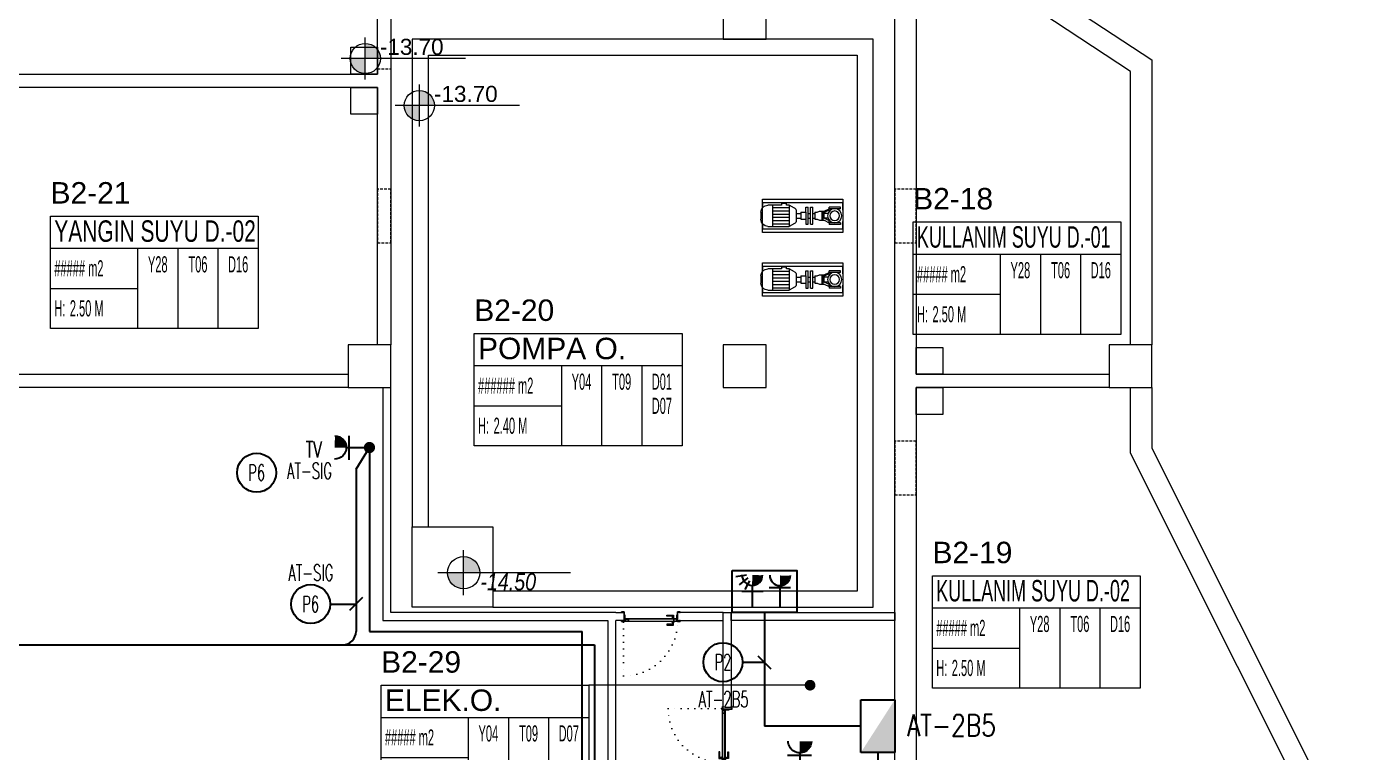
# Model space of a CAD drawing. Header units: metres. Extents: x -13194 to 152406, y -14653 to 29421.
# Drawn here: x 9940 to 12405, y 2519 to 3874 of the extents above; entities that cross this region are included whole.
import ezdxf
from ezdxf.enums import TextEntityAlignment as Align

# ---------------------------------------------------------------- set-up
doc = ezdxf.new("R2010")
doc.units = ezdxf.units.M
doc.header["$LTSCALE"] = 100
doc.header["$MEASUREMENT"] = 0
doc.linetypes.add('DOT2', pattern=[0.125, 0, -0.125])
doc.linetypes.add('HIDDEN', pattern=[0.375, 0.25, -0.125])
doc.layers.get('0').update_dxf_attribs({"color": 9, "lineweight": 9})
for name, color, linetype, lineweight in [('00', 9, 'Continuous', 9), ('01', 9, 'Continuous', 9), ('05S', 9, 'Continuous', 9), ('06B', 9, 'Continuous', 9), ('06D', 9, 'Continuous', 9), ('10', 9, 'Continuous', 9), ('20', 9, 'DOT2', 9), ('21', 9, 'Continuous', 9), ('21_mahal200', 9, 'Continuous', 9), ('32-ekipman', 9, 'Continuous', 9), ('E-AYDINLATMA VE PRİZ PANOSU', 7, 'Continuous', 30), ('E-ETANŞ PRİZ', 7, 'Continuous', 30), ('E-KABLO', 7, 'Continuous', 30), ('E-KOMBİNE ETANŞ PRİZ (1 FAZ+3 FAZ)', 7, 'Continuous', 30), ('E-LINYE', 7, 'Continuous', 30), ('E-YAZI', 7, 'Continuous', 30)]:
    doc.layers.add(name, color=color, linetype=linetype, lineweight=lineweight)
doc.styles.add('Arial', font='arial.ttf', dxfattribs={"height": 2.5})
doc.styles.add('E-YAZI', font='txttw.shx')
doc.styles.add('MuuM_TEXT-ITALIC', font='ARIALNI.TTF')
doc.styles.add('MuuM_TEXT-STANDART', font='ARIALN.TTF')
doc.dimstyles.new('MuuM_DIM200', dxfattribs={"dimscale": 20, "dimtxt": 2, "dimasz": 1, "dimexe": 1, "dimexo": 1, "dimgap": 1, "dimtad": 1, "dimdec": 1, "dimrnd": 0.5, "dimdsep": 46, "dimtxsty": 'MuuM_TEXT-STANDART', "dimblk": 'ARCHTICK', "dimcen": 0, "dimdle": 0.15, "dimclrd": 256, "dimclre": 256, "dimclrt": 256, "dimadec": 0, "dimazin": 0, "dimtfac": 5, "dimtdec": 1, "dimtix": 1, "dimtmove": 2, "dimatfit": 3, "dimldrblk": 'DOT', "dimfxl": 3, "dimfxlon": 1, "dimtolj": 1, "dimlwd": -1, "dimlwe": -1, "dimarcsym": 0})

# ---------------------------------------------------------------- blocks, each defined once
blk = doc.blocks.new('100_ETANŞ PRİZ')
at = {"layer": 'E-ETANŞ PRİZ', "color": 4}
for p, q in [((-1.22, 2.14), (1.28, 2.14)), ((0, 2.4), (0, 0))]:
    blk.add_line(p, q, dxfattribs=at)
at = {"layer": 'E-ETANŞ PRİZ', "color": 4, "const_width": 1.2}
blk.add_lwpolyline([(0.01, 3, -0.414214), (-0.6, 3.59)], format="xyb", dxfattribs=at)
at = {"layer": 'E-ETANŞ PRİZ', "color": 4}
blk.add_arc((0, 3.6), 1.2, 180.7551, 0.7551, dxfattribs=at)
blk = doc.blocks.new('100_KOMBİNE ETANŞ PRİZ (1 FAZ+3 FAZ)')
at = {"layer": 'E-KOMBİNE ETANŞ PRİZ (1 FAZ+3 FAZ)', "color": 3}
for p, q in [((-2.09, 4.35), (-3.35, 4.16)), ((-1.92, 4.04), (-2.95, 3.24)), ((-1.75, 3.72), (-2.28, 2.68))]:
    blk.add_line(p, q, dxfattribs=at)
at = {"layer": 'E-KOMBİNE ETANŞ PRİZ (1 FAZ+3 FAZ)', "color": 4}
for p, q in [((-1.42, 3.18), (-1.42, 0.64)), ((1.81, 3.15), (1.81, 0.64)), ((-2.64, 2.5), (-0.14, 2.5)), ((3.04, 2.88), (0.54, 2.88))]:
    blk.add_line(p, q, dxfattribs=at)
at = {"layer": 'E-KOMBİNE ETANŞ PRİZ (1 FAZ+3 FAZ)', "color": 3}
blk.add_lwpolyline([(-3.78, 4.93), (3.78, 4.93), (3.78, 0), (-3.78, 0)], close=True, dxfattribs=at)
at = {"layer": 'E-KOMBİNE ETANŞ PRİZ (1 FAZ+3 FAZ)', "color": 4, "const_width": 1.2}
for points in [[(-1.43, 3.78, 0.414214), (-0.82, 4.37)], [(1.81, 3.73, 0.414214), (2.42, 4.32)]]:
    blk.add_lwpolyline(points, format="xyb", dxfattribs=at)
at = {"layer": 'E-KOMBİNE ETANŞ PRİZ (1 FAZ+3 FAZ)', "color": 4}
for centre in [(-1.42, 4.38), (1.82, 4.35)]:
    blk.add_arc(centre, 1.2, 179.2449, 359.2449, dxfattribs=at)
blk = doc.blocks.new('100_AYDINLATMA VE PRİZ PANOSU')
at = {"layer": 'E-AYDINLATMA VE PRİZ PANOSU', "color": 4}
for p, q in [((-3.07, 3.95), (3.07, 3.95)), ((-3.07, 0), (-3.07, 3.95)), ((3.07, 3.95), (3.07, 0)), ((3.07, 0), (-3.07, 0))]:
    blk.add_line(p, q, dxfattribs=at)
blk.add_solid([(3.07, 0), (-3.07, 0), (-3.07, 3.95)], dxfattribs=at)
blk = doc.blocks.new('p-kolon_80x80')
blk.add_lwpolyline([(-40, -40), (40, -40), (40, 40), (-40, 40)], close=True)
blk = doc.blocks.new('2.bod.sitatik')
at = {"layer": '01'}
for points in [[(12385, -7750), (12385, -7030), (12385, -7030), (12345, -7030), (12345, -6950), (12385, -6950), (12385, -6950), (12385, -6322.8), (12319.5, -6190), (12040, -6190), (12040, -6610), (11990, -6610), (11990, -6500), (11600, -6500), (11600, -6500), (11560, -6500), (11560, -6460), (11990, -6460), (11990, -6190), (11560, -6190), (11560, -4550.5), (11421.2, -4460.1), (10945.1, -4163.6), (9032, -3217.5)], [(9049.1, -3181.3), (10964.6, -4128.6), (11442.7, -4426.4), (12040, -4818.5), (12040, -5350), (12000, -5350), (12000, -4840.2), (11600, -4576.5), (11600, -5405), (11960, -5405), (11960, -5430), (11600, -5430), (11600, -6150), (12299.7, -6150), (12000, -5552.7), (12000, -5430), (12040, -5430), (12040, -5543.4), (12364.1, -6190), (12364.1, -6190), (12425, -6313.4), (12425, -8630)]]:
    blk.add_lwpolyline(points, dxfattribs=at)
for points in [[(10595, -4845), (10595, -4630), (10620, -4630), (10620, -4700), (11058.6, -4700), (11058.6, -4234.3), (11083.6, -4249.9), (11083.6, -4700), (11560, -4700), (11560, -4725), (10620, -4725), (10620, -5350), (10595, -5350), (10595, -4870), (9880, -4870), (9880, -5350), (9840, -5350), (9840, -4630), (9880, -4630), (9880, -4845)], [(10540, -5430), (9920, -5430), (9920, -5405), (10540, -5405)]]:
    blk.add_lwpolyline(points, close=True, dxfattribs=at)
for p in [(11280, -4740), (10580, -5390), (11280, -5390), (12000, -5390)]:
    blk.add_blockref('p-kolon_80x80', p, dxfattribs=at)
blk = doc.blocks.new('gr-p-barel kilitli kapı kolu')
at = {"layer": '05S'}
h = blk.add_hatch(color=256, dxfattribs=at)
h.paths.add_polyline_path([(1.3, 0.8), (-1.3, 0.8), (-1.3, 0.7), (1.3, 0.7)])
h.paths.add_polyline_path([(2.75, 0.7), (-2.75, 0.7), (-2.75, 0), (2.75, 0)])
h.paths.add_polyline_path([(-11.7, 4.9), (-11.7, 6.7), (0.9, 6.7), (0.9, 0.8), (-0.9, 0.8), (-0.9, 4.9)])
at = {"flags": 128}
for points in [[(-0.9, 0.8), (-0.9, 4.9), (-11.7, 4.9), (-11.7, 6.7), (0.9, 6.7), (0.9, 0.8)], [(-0.8, 5), (0.8, 6.6)]]:
    blk.add_lwpolyline(points, dxfattribs=at)
blk.add_lwpolyline([(-2.75, 0), (-2.75, 0.7), (2.75, 0.7), (2.75, 0)])
blk.add_lwpolyline([(-1.3, 0.7), (1.3, 0.7), (1.3, 0.8), (-1.3, 0.8)], close=True)
blk = doc.blocks.new('prf-scr2')
at = {"linetype": 'DOT2', "ltscale": 10}
blk.add_line((0, 0.2), (0, -1.1), dxfattribs=at)
for p, q in [((-0.1, -0.2), (0.1, -0.3)), ((0.1, -0.2), (-0.1, -0.2)), ((0.1, -0.3), (-0.1, -0.3)), ((-0.1, -0.3), (0.1, -0.4)), ((0.1, -0.4), (-0.1, -0.4)), ((0.1, -0.5), (-0.1, -0.4)), ((-0.1, -0.4), (0.1, -0.4)), ((0.1, -0.6), (-0.1, -0.5)), ((-0.1, -0.5), (0.1, -0.5)), ((-0.1, -0.6), (0.1, -0.7)), ((0.1, -0.6), (-0.1, -0.6)), ((-0.1, -0.6), (0.1, -0.6)), ((-0.1, -0.7), (0.1, -0.8)), ((0.1, -0.7), (-0.1, -0.7)), ((-0.1, -0.8), (0.1, -0.8)), ((0.1, -0.8), (-0.1, -0.8)), ((0.1, -0.2), (0, -0.1)), ((0, -0.2), (0.1, -0.2))]:
    blk.add_line(p, q)
blk.add_lwpolyline([(0.2, 0), (-0.2, 0), (-0.2, 0), (-0.1, -0.1), (0.1, -0.1), (0.2, 0), (0.2, 0)], close=True)
for points in [[(0.2, 0), (-0.2, 0)], [(-0.1, -0.1), (-0.1, -0.2), (-0.1, -0.2), (-0.1, -0.2), (-0.1, -0.2), (-0.1, -0.3), (-0.1, -0.3), (-0.1, -0.3), (-0.1, -0.3), (-0.1, -0.4), (-0.1, -0.4), (-0.1, -0.4), (-0.1, -0.4), (-0.1, -0.4), (-0.1, -0.5), (-0.1, -0.5), (-0.1, -0.5), (-0.1, -0.5), (-0.1, -0.5), (-0.1, -0.5), (-0.1, -0.6), (-0.1, -0.6), (-0.1, -0.6), (-0.1, -0.6), (-0.1, -0.6), (-0.1, -0.7), (-0.1, -0.7), (-0.1, -0.7), (-0.1, -0.7), (-0.1, -0.7), (-0.1, -0.8), (-0.1, -0.8), (-0.1, -0.8), (-0.1, -0.8), (0, -0.9), (0, -0.9), (0, -0.9), (0.1, -0.8), (0.1, -0.8), (0.1, -0.7), (0.1, -0.7), (0.1, -0.7), (0.1, -0.7), (0.1, -0.7), (0.1, -0.7), (0.1, -0.6), (0.1, -0.6), (0.1, -0.6), (0.1, -0.6), (0.1, -0.6), (0.1, -0.5), (0.1, -0.5), (0.1, -0.5), (0.1, -0.5), (0.1, -0.4), (0.1, -0.4), (0.1, -0.4), (0.1, -0.4), (0.1, -0.4), (0.1, -0.3), (0.1, -0.3), (0.1, -0.3), (0.1, -0.3), (0.1, -0.3), (0.1, -0.3), (0.1, -0.2), (0.1, -0.2), (0.1, -0.2), (0.1, -0.2), (0.1, -0.2), (0.1, -0.1)]]:
    blk.add_lwpolyline(points)
blk = doc.blocks.new('K-SAC-01')
at = {"layer": '10'}
for points in [[(-4.6, 16.2, -0.414214), (-4.5, 16.3), (-0.1, 16.3, -0.414214), (0, 16.2), (0, 5.9), (0.2, 5.9), (0.2, 16.2, 0.414214), (-0.1, 16.5), (-4.5, 16.5, 0.414214), (-4.8, 16.2), (-4.8, 15.3, 0.414214), (-4.5, 15), (-3.4, 15), (-3.4, 15.2), (-4.5, 15.2, -0.414214), (-4.6, 15.3)], [(0.2, 10.3, -0.414214), (0.5, 10.6), (1.5, 10.6, -0.414214), (1.8, 10.3), (1.8, 3.9, -0.414214), (1.5, 3.6, -0.414214), (1.2, 3.9), (1.2, 4.8), (0.2, 4.8), (0.2, -1.2, -0.414214), (-0.1, -1.5), (-4.5, -1.5, -0.414214), (-4.8, -1.2), (-4.8, -0.3, -0.414214), (-4.5, 0), (-3.4, 0), (-3.4, -0.2), (-4.5, -0.2, 0.414214), (-4.6, -0.3), (-4.6, -1.2, 0.414214), (-4.5, -1.3), (-0.1, -1.3, 0.414214), (0, -1.2), (0, 5), (1.4, 5), (1.4, 3.9, 0.414214), (1.5, 3.8, 0.414214), (1.6, 3.9), (1.6, 10.3, 0.414214), (1.5, 10.4), (0.5, 10.4, 0.414214), (0.4, 10.3), (0.4, 9.4), (0.2, 9.4)], [(-0.4, -2), (1, -1.4), (1, 1.5), (1.2, 1.5), (1.2, -1.5), (-0.3, -2.2, -14.796002)], [(99.8, 10.3, 0.414214), (99.5, 10.6), (98.5, 10.6, 0.414214), (98.2, 10.3), (98.2, 3.9, 0.414214), (98.5, 3.6, 0.414214), (98.8, 3.9), (98.8, 4.8), (99.8, 4.8), (99.8, -1.2, 0.414214), (100.1, -1.5), (104.5, -1.5, 0.414214), (104.8, -1.2), (104.8, -0.3, 0.414214), (104.5, 0), (103.4, 0), (103.4, -0.2), (104.5, -0.2, -0.414214), (104.6, -0.3), (104.6, -1.2, -0.414214), (104.5, -1.3), (100.1, -1.3, -0.414214), (100, -1.2), (100, 5), (98.6, 5), (98.6, 3.9, -0.414214), (98.5, 3.8, -0.414214), (98.4, 3.9), (98.4, 10.3, -0.414214), (98.5, 10.4), (99.5, 10.4, -0.414214), (99.6, 10.3), (99.6, 9.4), (99.8, 9.4)], [(104.6, 16.2, 0.414214), (104.5, 16.3), (100.1, 16.3, 0.414214), (100, 16.2), (100, 5.9), (99.8, 5.9), (99.8, 16.2, -0.414214), (100.1, 16.5), (104.5, 16.5, -0.414214), (104.8, 16.2), (104.8, 15.3, -0.414214), (104.5, 15), (103.4, 15), (103.4, 15.2), (104.5, 15.2, 0.414214), (104.6, 15.3)]]:
    blk.add_lwpolyline(points, format="xyb", close=True, dxfattribs=at)
for points in [[(98.8, 0.1), (98.8, 2.1), (99.1, 2.1), (99.1, 3.2), (1.5, 3.2), (1.5, 2.1), (1.8, 2.1), (1.8, 0.1), (1.5, 0.1), (1.5, 1.9), (1.2, 1.9), (1.2, 3.5), (99.4, 3.5), (99.4, 1.9), (99.1, 1.9), (99.1, 0.1)], [(98.8, 2.1), (98.8, 0.1), (99.4, 0.1), (99.4, -1.5), (1.2, -1.5), (1.2, 0.1), (1.8, 0.1), (1.8, 2.1), (2.1, 2.1), (2.1, -0.1), (1.5, -0.1), (1.5, -1.2), (99.1, -1.2), (99.1, -0.1), (98.5, -0.1), (98.5, 2.1), (98.8, 2.1)]]:
    blk.add_lwpolyline(points, dxfattribs=at)
for points in [[(2.1, 3), (8.1, 3), (8.1, -1), (2.1, -1)], [(2.4, 2.7), (7.8, 2.7), (7.8, -0.7), (2.4, -0.7)], [(98.5, 3), (92.5, 3), (92.5, -1), (98.5, -1)], [(98.2, 2.7), (92.8, 2.7), (92.8, -0.7), (98.2, -0.7)]]:
    blk.add_lwpolyline(points, close=True, dxfattribs=at)
blk.add_circle((-0.9, -2.5), 0.55, dxfattribs=at)
at = {"layer": '20', "linetype": 'HIDDEN'}
for points in [[(-0.2, -1.3), (-0.2, 0), (-1.7, 0), (-1.7, -1.3)], [(-0.4, -2), (-0.4, -0.2), (-1.5, -0.2), (-1.5, -2)]]:
    blk.add_lwpolyline(points, dxfattribs=at)
at = {"layer": '20'}
blk.add_lwpolyline([(-0.9, -2.5), (-0.9, -102.9)], dxfattribs=at)
blk.add_arc((-0.9, -2.5), 100.4, 270, 1.5131, dxfattribs=at)
at = {"layer": '06B'}
blk.add_blockref('gr-p-barel kilitli kapı kolu', (91.4, 3.5), dxfattribs=at)
at = {"layer": '06B', "xscale": -1, "rotation": 180}
blk.add_blockref('gr-p-barel kilitli kapı kolu', (91.4, -1.5), dxfattribs=at)
at = {"layer": '10', "xscale": -1, "rotation": 90}
blk.add_blockref('prf-scr2', (1.5, 1), dxfattribs=at)
at = {"layer": '10', "rotation": 270}
blk.add_blockref('prf-scr2', (99.1, 1.2), dxfattribs=at)
blk = doc.blocks.new('A$C3F260DA2')
for p, q in [((-3, -37.6), (-3, -24.4)), ((-3, -37.6), (-3, -24.4)), ((0, -6.7), (150, -6.7)), ((0, -15.9), (0, -6.7)), ((0, -6.7), (150, -6.7)), ((0, -15.9), (0, -6.7)), ((10.2, -11.1), (49.9, -11.1)), ((10.2, -11.1), (49.9, -11.1)), ((59.9, -16.5), (49.9, -11.1)), ((59.9, -16.5), (49.9, -11.1)), ((63.1, -40.1), (63.1, -21.9)), ((63.1, -40.1), (63.1, -21.9)), ((72, -37.6), (72, -24.4)), ((72, -24.4), (80.8, -24.4)), ((72, -37.6), (72, -24.4)), ((72, -24.4), (80.8, -24.4)), ((80.8, -15.1), (85.2, -15.1)), ((80.8, -24.4), (80.8, -15.1)), ((80.8, -15.1), (85.2, -15.1)), ((80.8, -24.4), (80.8, -15.1)), ((80.8, -37.6), (80.8, -24.4)), ((80.8, -37.6), (80.8, -24.4)), ((85.2, -15.1), (85.2, -46.9)), ((85.2, -15.1), (85.2, -46.9)), ((89.6, -15.1), (89.6, -46.9)), ((89.6, -15.1), (94, -15.1)), ((89.6, -15.1), (89.6, -46.9)), ((89.6, -15.1), (94, -15.1)), ((94, -15.1), (94, -46.9)), ((94, -15.1), (94, -46.9)), ((97.6, -24.4), (102.1, -24.4)), ((97.6, -37.6), (97.6, -24.4)), ((97.6, -24.4), (102.1, -24.4)), ((97.6, -37.6), (97.6, -24.4)), ((102.1, -24.4), (106.5, -22.5)), ((102.1, -24.4), (106.5, -22.5)), ((106.5, -22.5), (115.2, -22.5)), ((106.5, -22.5), (115.2, -22.5)), ((110.7, -39.5), (110.7, -22.5)), ((110.7, -39.5), (110.7, -22.5)), ((112.7, -39.5), (112.7, -22.5)), ((112.7, -39.5), (112.7, -22.5)), ((114.7, -26.9), (124.3, -22)), ((114.7, -26.9), (124.3, -22)), ((115.2, -22.5), (124.3, -17.8)), ((115.2, -22.5), (124.3, -17.8)), ((145.5, -14.7), (124.3, -14.7)), ((124.3, -17.8), (124.3, -14.7)), ((145.5, -14.7), (124.3, -14.7)), ((124.3, -17.8), (124.3, -14.7)), ((124.3, -17.8), (124.3, -23.1)), ((124.3, -17.8), (124.3, -23.1)), ((145.5, -17.8), (124.3, -17.8)), ((145.5, -17.8), (124.3, -17.8)), ((145.5, -17.8), (145.5, -14.7)), ((145.5, -17.8), (145.5, -14.7)), ((150, -6.7), (150, -20.4)), ((0, -55.3), (0, -46.1)), ((0, -55.3), (0, -46.1)), ((19, -46.6), (49.9, -46.6)), ((59.9, -45.5), (49.9, -50.9)), ((59.9, -45.5), (49.9, -50.9)), ((63.1, -26.6), (72, -26.6)), ((63.1, -26.6), (72, -26.6)), ((63.1, -35.4), (72, -35.4)), ((63.1, -35.4), (72, -35.4)), ((72, -37.6), (80.8, -37.6)), ((72, -37.6), (80.8, -37.6)), ((80.8, -37.6), (80.8, -46.9)), ((80.8, -37.6), (80.8, -46.9)), ((80.8, -46.9), (85.2, -46.9)), ((80.8, -46.9), (85.2, -46.9)), ((85.2, -26.6), (89.6, -26.6)), ((85.2, -26.6), (89.6, -26.6)), ((85.2, -35.4), (89.6, -35.4)), ((85.2, -35.4), (89.6, -35.4)), ((89.6, -46.9), (94, -46.9)), ((89.6, -46.9), (94, -46.9)), ((94, -26.6), (97.6, -26.6)), ((94, -26.6), (97.6, -26.6)), ((94, -35.4), (97.6, -35.4)), ((94, -35.4), (97.6, -35.4)), ((97.6, -37.6), (102.1, -37.6)), ((97.6, -37.6), (102.1, -37.6)), ((102.1, -37.6), (106.5, -39.5)), ((102.1, -37.6), (106.5, -39.5)), ((106.5, -39.5), (115.2, -39.5)), ((106.5, -39.5), (115.2, -39.5)), ((114.7, -37.2), (114.7, -26.9)), ((114.7, -26.9), (122.3, -26.9)), ((114.7, -37.2), (114.7, -26.9)), ((114.7, -26.9), (122.3, -26.9)), ((114.7, -35.8), (122.3, -35.8)), ((114.7, -35.8), (122.3, -35.8)), ((114.7, -37.2), (124.3, -42.2)), ((114.7, -37.2), (124.3, -42.2)), ((115.2, -39.5), (124.3, -44.2)), ((115.2, -39.5), (124.3, -44.2)), ((124.3, -38.9), (124.3, -44.2)), ((124.3, -38.9), (124.3, -44.2)), ((145.5, -44.2), (124.3, -44.2)), ((124.3, -44.2), (124.3, -47.3)), ((145.5, -44.2), (124.3, -44.2)), ((124.3, -44.2), (124.3, -47.3)), ((145.5, -47.3), (124.3, -47.3)), ((145.5, -47.3), (124.3, -47.3)), ((145.5, -44.2), (145.5, -47.3)), ((145.5, -44.2), (145.5, -47.3)), ((150, -41.6), (150, -55.3)), ((150, -41.6), (150, -55.3)), ((150, -55.3), (0, -55.3)), ((150, -55.3), (0, -55.3)), ((35.9, -50.9), (10.2, -50.9)), ((35.9, -50.9), (10.2, -50.9)), ((35.9, -53.7), (35.9, -50.9)), ((35.9, -53.7), (35.9, -50.9)), ((44.7, -53.7), (35.9, -53.7)), ((44.7, -53.7), (35.9, -53.7)), ((49.9, -50.9), (44.7, -50.9)), ((44.7, -50.9), (44.7, -53.7)), ((49.9, -50.9), (44.7, -50.9)), ((44.7, -50.9), (44.7, -53.7))]:
    blk.add_line(p, q)
at = {"color": 253}
for p, q in [((19, -50.9), (19, -11.1)), ((19, -50.9), (19, -11.1)), ((19, -15.7), (49.9, -15.7)), ((19, -15.7), (49.9, -15.7)), ((19, -21.9), (49.9, -21.9)), ((19, -21.9), (49.9, -21.9)), ((49.9, -50.9), (49.9, -11.1)), ((49.9, -50.9), (49.9, -11.1)), ((19, -28.1), (49.9, -28.1)), ((19, -28.1), (49.9, -28.1)), ((19, -34.3), (49.9, -34.3)), ((19, -34.3), (49.9, -34.3)), ((19, -40.4), (49.9, -40.4)), ((19, -40.4), (49.9, -40.4)), ((19, -46.6), (49.9, -46.6))]:
    blk.add_line(p, q, dxfattribs=at)
blk.add_lwpolyline([(0, -62), (150, -62), (150, 0), (0, 0)], close=True)
for radius in [13.2, 13.2, 8.97, 8.97]:
    blk.add_circle((134.9, -31), radius)
for centre, radius, start, end in [((10.2, -24.4), 13.2, 90, 180), ((10.2, -24.4), 13.2, 90, 180), ((57, -21.9), 6.18, 0, 61.9275), ((57, -21.9), 6.18, 0, 61.9275), ((10.2, -37.6), 13.2, 180, 270), ((10.2, -37.6), 13.2, 180, 270), ((57, -40.1), 6.18, 298.0725, 0), ((57, -40.1), 6.18, 298.0725, 0)]:
    blk.add_arc(centre, radius, start, end)
blk = doc.blocks.new('A$C62CD3010')
at = {"layer": '32-ekipman', "xscale": -1, "rotation": 180}
for p in [(11326.9, -5210.3), (11326.9, -5329.2)]:
    blk.add_blockref('A$C3F260DA2', p, dxfattribs=at)
blk = doc.blocks.new('0_elevationtarget-p-bk')
h = blk.add_hatch(color=250)
h.paths.add_polyline_path([(1.88, 0, 0.414214), (0, 1.88), (0, 0)])
h.paths.add_polyline_path([(0, 0), (-1.88, 0, 0.414214), (0, -1.88)])
blk.add_line((0, -2.62), (0, 2.62))
blk.add_lwpolyline([(12.45, 0), (-3, 0)])
blk.add_circle((0, 0), 1.88)
at = {"style": 'Arial'}
blk.add_attdef('BITMISKOT', text='', height=2, dxfattribs=at).set_placement((4.5, 0), align=Align.BOTTOM_LEFT)
at = {"style": 'MuuM_TEXT-ITALIC'}
blk.add_attdef('FINISHINGFLOORLEVEL', text='', height=2, dxfattribs=at).set_placement((4.5, -0.59), align=Align.TOP_LEFT)
blk = doc.blocks.new('_ArchTick')
at = {"color": 0, "linetype": 'ByBlock', "const_width": 0.15}
blk.add_lwpolyline([(-0.5, -0.5), (0.5, 0.5)], dxfattribs=at)
blk = doc.blocks.new('_Dot')
at = {"color": 0, "linetype": 'ByBlock', "lineweight": -2}
blk.add_line((-0.5, 0), (-1, 0), dxfattribs=at)
at = {"color": 0, "linetype": 'ByBlock', "const_width": 0.5}
blk.add_lwpolyline([(-0.25, 0, 1), (0.25, 0, 1)], format="xyb", close=True, dxfattribs=at)
blk = doc.blocks.new('0_roomno2')
blk.add_lwpolyline([(19.38, -10.5), (0, -10.5), (0, 0), (19.38, 0)], close=True)
for points in [[(0, -3), (19.38, -3)], [(8.12, -3), (8.12, -10.5)], [(11.88, -3), (11.88, -10.5)], [(15.62, -3), (15.62, -10.5)], [(0, -6.75), (8.12, -6.75)]]:
    blk.add_lwpolyline(points)
at = {"style": 'MuuM_TEXT-STANDART', "width": 0.6}
blk.add_text('H:', height=1.5, dxfattribs=at).set_placement((0.35, -8.61), align=Align.MIDDLE_LEFT)
at = {"style": 'Arial'}
blk.add_attdef('ODANO', (0, 1.17), '', height=2, dxfattribs=at)
blk.add_attdef('MEKANADI', text='', height=2, dxfattribs=at).set_placement((0.35, -3), align=Align.BOTTOM_LEFT)
at = {"style": 'MuuM_TEXT-STANDART', "width": 0.6}
for tag, p in [('M2', (0.35, -4.88)), ('TEMIZTAVANYUKSEKLIGI', (1.8, -8.61))]:
    blk.add_attdef(tag, text='', height=1.5, dxfattribs=at).set_placement(p, align=Align.MIDDLE_LEFT)
for tag, p in [('YER01', (10, -4.5)), ('TAVAN01', (13.75, -4.5)), ('DUVAR01', (17.5, -4.5)), ('YER02', (10, -6.75)), ('TAVAN02', (13.75, -6.75)), ('DUVAR02', (17.5, -6.75)), ('YER03', (10, -9)), ('TAVAN03', (13.75, -9)), ('DUVAR03', (17.5, -9))]:
    blk.add_attdef(tag, text='', height=1.5, dxfattribs=at).set_placement(p, align=Align.MIDDLE_CENTER)
blk = doc.blocks.new('2.bod.Mimari')
at = {"layer": '00'}
for points in [[(10605, -5430), (10605, -5865), (11025, -5865), (11025, -6610), (11055, -6610), (11055, -6595), (11040, -6595), (11040, -5865)], [(11040, -5850), (11040, -5850), (11025, -5850), (11025, -5850), (10620, -5850), (10620, -5430)], [(11040, -5850), (11055, -5850), (11055, -5865), (11040, -5865)]]:
    blk.add_lwpolyline(points, dxfattribs=at)
for points in [[(11240, -5850), (11155, -5850), (11155, -5865), (11240, -5865)], [(11255, -5850), (11255, -6030), (11240, -6030), (11240, -5850)], [(11560, -5865), (11255, -5865), (11255, -5850), (11560, -5850)]]:
    blk.add_lwpolyline(points, close=True, dxfattribs=at)
at = {"layer": '06D'}
for points in [[(10810, -5840), (11520, -5840), (11520, -4780), (10660, -4780), (10660, -5690)], [(10690, -5690), (10690, -4810), (11490, -4810), (11490, -5810), (10810, -5810)]]:
    blk.add_lwpolyline(points, dxfattribs=at)
for points in [[(10545, -4795), (10595, -4795), (10595, -4845), (10545, -4845)], [(10545, -4870), (10595, -4870), (10595, -4920), (10545, -4920)], [(11600, -5355), (11650, -5355), (11650, -5405), (11600, -5405)], [(11600, -5430), (11650, -5430), (11650, -5480), (11600, -5480)], [(10810, -5840), (10660, -5840), (10660, -5690), (10810, -5690)]]:
    blk.add_lwpolyline(points, close=True, dxfattribs=at)
at = {"layer": '06D', "linetype": 'HIDDEN', "ltscale": 0.2}
blk.add_lwpolyline([(10595, -4835.51), (10620, -4835.51)], dxfattribs=at)
for points in [[(10620, -5160), (10620, -5060), (10595, -5060), (10595, -5160)], [(11600, -5160), (11600, -5060), (11560, -5060), (11560, -5160)], [(11600, -5630), (11600, -5530), (11560, -5530), (11560, -5630)]]:
    blk.add_lwpolyline(points, close=True, dxfattribs=at)
blk.add_blockref('K-SAC-01', (11055, -5865))
at = {"rotation": 270}
blk.add_blockref('K-SAC-01', (11240, -6030), dxfattribs=at)
at = {"layer": '21'}
ref = blk.add_blockref('0_elevationtarget-p-bk', (10572.21, -4815.98), dxfattribs=dict(at, xscale=15, yscale=15, zscale=15))
ref.add_attrib('BITMISKOT', '-13.70', dxfattribs={"layer": '0', "height": 30, "style": 'Arial'}).set_placement((10599.52, -4818.16), align=Align.BOTTOM_LEFT)
ref = blk.add_blockref('0_elevationtarget-p-bk', (10673.12, -4903.8), dxfattribs=dict(at, xscale=15, yscale=15, zscale=15))
ref.add_attrib('BITMISKOT', '-13.70', dxfattribs={"layer": '0', "height": 30, "style": 'Arial'}).set_placement((10700.44, -4905.99), align=Align.BOTTOM_LEFT)
ref = blk.add_blockref('0_elevationtarget-p-bk', (10755.79, -5775.55), dxfattribs=dict(at, xscale=16, yscale=16, zscale=16))
ref.add_attrib('FINISHINGFLOORLEVEL', '-14.50', dxfattribs={"layer": '0', "height": 32, "style": 'MuuM_TEXT-ITALIC'}).set_placement((10787, -5776.37), align=Align.TOP_LEFT)
at = {"layer": '21_mahal200'}
ref = blk.add_blockref('0_roomno2', (9985.02, -5110.02), dxfattribs=dict(at, xscale=20, yscale=20, zscale=20))
ref.add_attrib('ODANO', 'B2-21', (9985.02, -5086.62), dxfattribs={"layer": '0', "height": 40, "style": 'Arial'})
ref.add_attrib('MEKANADI', 'YANGIN SUYU D.-02', dxfattribs={"layer": '0', "height": 40, "style": 'Arial', "width": 0.7}).set_placement((9992.02, -5170.02), align=Align.BOTTOM_LEFT)
ref.add_attrib('M2', '##### m2', dxfattribs={"layer": '0', "height": 30, "style": 'MuuM_TEXT-STANDART', "width": 0.6}).set_placement((9992.02, -5207.52), align=Align.MIDDLE_LEFT)
ref.add_attrib('TEMIZTAVANYUKSEKLIGI', '2.50 M', dxfattribs={"layer": '0', "height": 30, "style": 'MuuM_TEXT-STANDART', "width": 0.6}).set_placement((10021.02, -5282.18), align=Align.MIDDLE_LEFT)
ref.add_attrib('YER01', 'Y28', dxfattribs={"layer": '0', "height": 30, "style": 'MuuM_TEXT-STANDART', "width": 0.6}).set_placement((10185.02, -5200.02), align=Align.MIDDLE_CENTER)
ref.add_attrib('TAVAN01', 'T06', dxfattribs={"layer": '0', "height": 30, "style": 'MuuM_TEXT-STANDART', "width": 0.6}).set_placement((10260.02, -5200.02), align=Align.MIDDLE_CENTER)
ref.add_attrib('DUVAR01', 'D16', dxfattribs={"layer": '0', "height": 30, "style": 'MuuM_TEXT-STANDART', "width": 0.6}).set_placement((10335.02, -5200.02), align=Align.MIDDLE_CENTER)
ref = blk.add_blockref('0_roomno2', (11594.51, -5120.96), dxfattribs=dict(at, xscale=20, yscale=20, zscale=20))
ref.add_attrib('ODANO', 'B2-18', (11594.51, -5097.56), dxfattribs={"layer": '0', "height": 40, "style": 'Arial'})
ref.add_attrib('MEKANADI', 'KULLANIM SUYU D.-01', dxfattribs={"layer": '0', "height": 40, "style": 'Arial', "width": 0.6}).set_placement((11601.51, -5180.96), align=Align.BOTTOM_LEFT)
ref.add_attrib('M2', '##### m2', dxfattribs={"layer": '0', "height": 30, "style": 'MuuM_TEXT-STANDART', "width": 0.6}).set_placement((11601.51, -5218.46), align=Align.MIDDLE_LEFT)
ref.add_attrib('TEMIZTAVANYUKSEKLIGI', '2.50 M', dxfattribs={"layer": '0', "height": 30, "style": 'MuuM_TEXT-STANDART', "width": 0.6}).set_placement((11630.51, -5293.12), align=Align.MIDDLE_LEFT)
ref.add_attrib('YER01', 'Y28', dxfattribs={"layer": '0', "height": 30, "style": 'MuuM_TEXT-STANDART', "width": 0.6}).set_placement((11794.51, -5210.96), align=Align.MIDDLE_CENTER)
ref.add_attrib('TAVAN01', 'T06', dxfattribs={"layer": '0', "height": 30, "style": 'MuuM_TEXT-STANDART', "width": 0.6}).set_placement((11869.51, -5210.96), align=Align.MIDDLE_CENTER)
ref.add_attrib('DUVAR01', 'D16', dxfattribs={"layer": '0', "height": 30, "style": 'MuuM_TEXT-STANDART', "width": 0.6}).set_placement((11944.51, -5210.96), align=Align.MIDDLE_CENTER)
ref = blk.add_blockref('0_roomno2', (10775.64, -5329.06), dxfattribs=dict(at, xscale=20, yscale=20, zscale=20))
ref.add_attrib('ODANO', 'B2-20', (10775.64, -5305.66), dxfattribs={"layer": '0', "height": 40, "style": 'Arial'})
ref.add_attrib('MEKANADI', 'POMPA O.', dxfattribs={"layer": '0', "height": 40, "style": 'Arial'}).set_placement((10782.64, -5389.06), align=Align.BOTTOM_LEFT)
ref.add_attrib('M2', '###### m2', dxfattribs={"layer": '0', "height": 30, "style": 'MuuM_TEXT-STANDART', "width": 0.6}).set_placement((10782.64, -5426.56), align=Align.MIDDLE_LEFT)
ref.add_attrib('TEMIZTAVANYUKSEKLIGI', '2.40 M', dxfattribs={"layer": '0', "height": 30, "style": 'MuuM_TEXT-STANDART', "width": 0.6}).set_placement((10811.64, -5501.22), align=Align.MIDDLE_LEFT)
ref.add_attrib('YER01', 'Y04', dxfattribs={"layer": '0', "height": 30, "style": 'MuuM_TEXT-STANDART', "width": 0.6}).set_placement((10975.64, -5419.06), align=Align.MIDDLE_CENTER)
ref.add_attrib('TAVAN01', 'T09', dxfattribs={"layer": '0', "height": 30, "style": 'MuuM_TEXT-STANDART', "width": 0.6}).set_placement((11050.64, -5419.06), align=Align.MIDDLE_CENTER)
ref.add_attrib('DUVAR01', 'D01', dxfattribs={"layer": '0', "height": 30, "style": 'MuuM_TEXT-STANDART', "width": 0.6}).set_placement((11125.64, -5419.06), align=Align.MIDDLE_CENTER)
ref.add_attrib('DUVAR02', 'D07', dxfattribs={"layer": '0', "height": 30, "style": 'MuuM_TEXT-STANDART', "width": 0.6}).set_placement((11125.64, -5464.06), align=Align.MIDDLE_CENTER)
ref = blk.add_blockref('0_roomno2', (11630.52, -5781.13), dxfattribs=dict(at, xscale=20, yscale=20, zscale=20))
ref.add_attrib('ODANO', 'B2-19', (11630.52, -5757.73), dxfattribs={"layer": '0', "height": 40, "style": 'Arial'})
ref.add_attrib('MEKANADI', 'KULLANIM SUYU D.-02', dxfattribs={"layer": '0', "height": 40, "style": 'Arial', "width": 0.6}).set_placement((11637.52, -5841.13), align=Align.BOTTOM_LEFT)
ref.add_attrib('M2', '##### m2', dxfattribs={"layer": '0', "height": 30, "style": 'MuuM_TEXT-STANDART', "width": 0.6}).set_placement((11637.52, -5878.63), align=Align.MIDDLE_LEFT)
ref.add_attrib('TEMIZTAVANYUKSEKLIGI', '2.50 M', dxfattribs={"layer": '0', "height": 30, "style": 'MuuM_TEXT-STANDART', "width": 0.6}).set_placement((11666.52, -5953.29), align=Align.MIDDLE_LEFT)
ref.add_attrib('YER01', 'Y28', dxfattribs={"layer": '0', "height": 30, "style": 'MuuM_TEXT-STANDART', "width": 0.6}).set_placement((11830.52, -5871.13), align=Align.MIDDLE_CENTER)
ref.add_attrib('TAVAN01', 'T06', dxfattribs={"layer": '0', "height": 30, "style": 'MuuM_TEXT-STANDART', "width": 0.6}).set_placement((11905.52, -5871.13), align=Align.MIDDLE_CENTER)
ref.add_attrib('DUVAR01', 'D16', dxfattribs={"layer": '0', "height": 30, "style": 'MuuM_TEXT-STANDART', "width": 0.6}).set_placement((11980.52, -5871.13), align=Align.MIDDLE_CENTER)
ref = blk.add_blockref('0_roomno2', (10601.84, -5985.45), dxfattribs=dict(at, xscale=20, yscale=20, zscale=20))
ref.add_attrib('ODANO', 'B2-29', (10601.84, -5962.05), dxfattribs={"layer": '0', "height": 40, "style": 'Arial'})
ref.add_attrib('MEKANADI', 'ELEK.O.', dxfattribs={"layer": '0', "height": 40, "style": 'Arial'}).set_placement((10608.84, -6045.45), align=Align.BOTTOM_LEFT)
ref.add_attrib('M2', '##### m2', dxfattribs={"layer": '0', "height": 30, "style": 'MuuM_TEXT-STANDART', "width": 0.6}).set_placement((10608.84, -6082.95), align=Align.MIDDLE_LEFT)
ref.add_attrib('TEMIZTAVANYUKSEKLIGI', '2.40 M', dxfattribs={"layer": '0', "height": 30, "style": 'MuuM_TEXT-STANDART', "width": 0.6}).set_placement((10637.84, -6157.61), align=Align.MIDDLE_LEFT)
ref.add_attrib('YER01', 'Y04', dxfattribs={"layer": '0', "height": 30, "style": 'MuuM_TEXT-STANDART', "width": 0.6}).set_placement((10801.84, -6075.45), align=Align.MIDDLE_CENTER)
ref.add_attrib('TAVAN01', 'T09', dxfattribs={"layer": '0', "height": 30, "style": 'MuuM_TEXT-STANDART', "width": 0.6}).set_placement((10876.84, -6075.45), align=Align.MIDDLE_CENTER)
ref.add_attrib('DUVAR01', 'D07', dxfattribs={"layer": '0', "height": 30, "style": 'MuuM_TEXT-STANDART', "width": 0.6}).set_placement((10951.84, -6075.45), align=Align.MIDDLE_CENTER)
at = {"layer": '32-ekipman'}
blk.add_blockref('A$C62CD3010', (-13.73, 69.87), dxfattribs=at)
at = {"layer": '21_mahal200'}
blk.add_leader([(11402.12, -5985.45), (10989.34, -5985.45)], dimstyle='MuuM_DIM200', override={"dimasz": 1, "dimfxl": 10}, dxfattribs=at)

msp = doc.modelspace()

# ---------------------------------------------------------------- linework, layer by layer
at = {"layer": 'E-KABLO', "color": 6}
for p, q in [((10555, 3048), (10580, 3088)), ((10580, 3088), (10580, 2964.2)), ((10555, 3048), (10555, 2745)), ((10580, 2964.2), (10580, 2745)), ((11317, 2780), (11317, 2567.9)), ((10580, 2745), (10976.6, 2745)), ((10976.6, 1970), (10976.6, 2745)), ((9430, 2720), (10530, 2720)), ((10530, 2720), (11000, 2720)), ((11000, 2720), (11000, 1995)), ((11496.8, 2567.9), (11317, 2567.9)), ((11528.4, 2518.8), (11528.4, 2475))]:
    msp.add_line(p, q, dxfattribs=at)
at = {"layer": 'E-KABLO', "color": 4, "const_width": 10.5}
msp.add_lwpolyline([(10580, 3093.3, 1), (10580, 3082.8, 1)], format="xyb", close=True, dxfattribs=at)
at = {"layer": 'E-KABLO', "color": 6}
msp.add_arc((10530, 2745), 25, 270, 0, dxfattribs=at)
at = {"layer": 'E-LINYE', "color": 7, "linetype": 'Continuous'}
for p, q in [((10506.7, 2795.9), (10555, 2795.9)), ((10567.1, 2808.1), (10542.9, 2783.8)), ((11275.9, 2687.4), (11317, 2687.4)), ((11304.9, 2699.5), (11329.1, 2675.2))]:
    msp.add_line(p, q, dxfattribs=at)
for centre in [(10369.5, 3041.1), (10470.3, 2795.9), (11239.5, 2687.4)]:
    msp.add_circle(centre, 36.4, dxfattribs=at)

# ---------------------------------------------------------------- block references
for name in ['2.bod.sitatik', '2.bod.Mimari']:
    msp.add_blockref(name, (0, 8630))
at = {"layer": 'E-AYDINLATMA VE PRİZ PANOSU', "xscale": 16, "yscale": 16, "zscale": 16, "rotation": 90}
msp.add_blockref('100_AYDINLATMA VE PRİZ PANOSU', (11560, 2567.9), dxfattribs=at)
at = {"layer": 'E-ETANŞ PRİZ', "xscale": -18, "yscale": 18, "zscale": 18, "rotation": 90}
msp.add_blockref('100_ETANŞ PRİZ', (10580, 3088), dxfattribs=at)
at = {"layer": 'E-ETANŞ PRİZ', "xscale": -18, "yscale": 18, "zscale": 18}
msp.add_blockref('100_ETANŞ PRİZ', (11383, 2475), dxfattribs=at)
at = {"layer": 'E-KOMBİNE ETANŞ PRİZ (1 FAZ+3 FAZ)', "xscale": 16, "yscale": 16, "zscale": 16}
msp.add_blockref('100_KOMBİNE ETANŞ PRİZ (1 FAZ+3 FAZ)', (11317, 2780), dxfattribs=at)

# ---------------------------------------------------------------- texts
at = {"layer": 'E-AYDINLATMA VE PRİZ PANOSU', "color": 4, "style": 'E-YAZI', "width": 0.8}
msp.add_text('AT-2B5', height=40, dxfattribs=at).set_placement((11582.9, 2549.7))
at = {"layer": 'E-LINYE', "color": 3, "linetype": 'Continuous', "style": 'E-YAZI', "width": 0.6}
for s, p in [('AT-SIG', (10468.1, 3044.7)), ('P6', (10369.5, 3041.1)), ('AT-SIG', (10470.6, 2854.5)), ('P6', (10470.3, 2795.9)), ('P2', (11239.5, 2687.4)), ('AT-2B5', (11240.7, 2618.5))]:
    msp.add_text(s, height=30, dxfattribs=at).set_placement(p, align=Align.MIDDLE_CENTER)
at = {"layer": 'E-YAZI', "color": 3, "style": 'E-YAZI', "width": 0.7}
msp.add_text('TV', height=30, dxfattribs=at).set_placement((10460.8, 3069.6))

doc.saveas('drawing.dxf')
